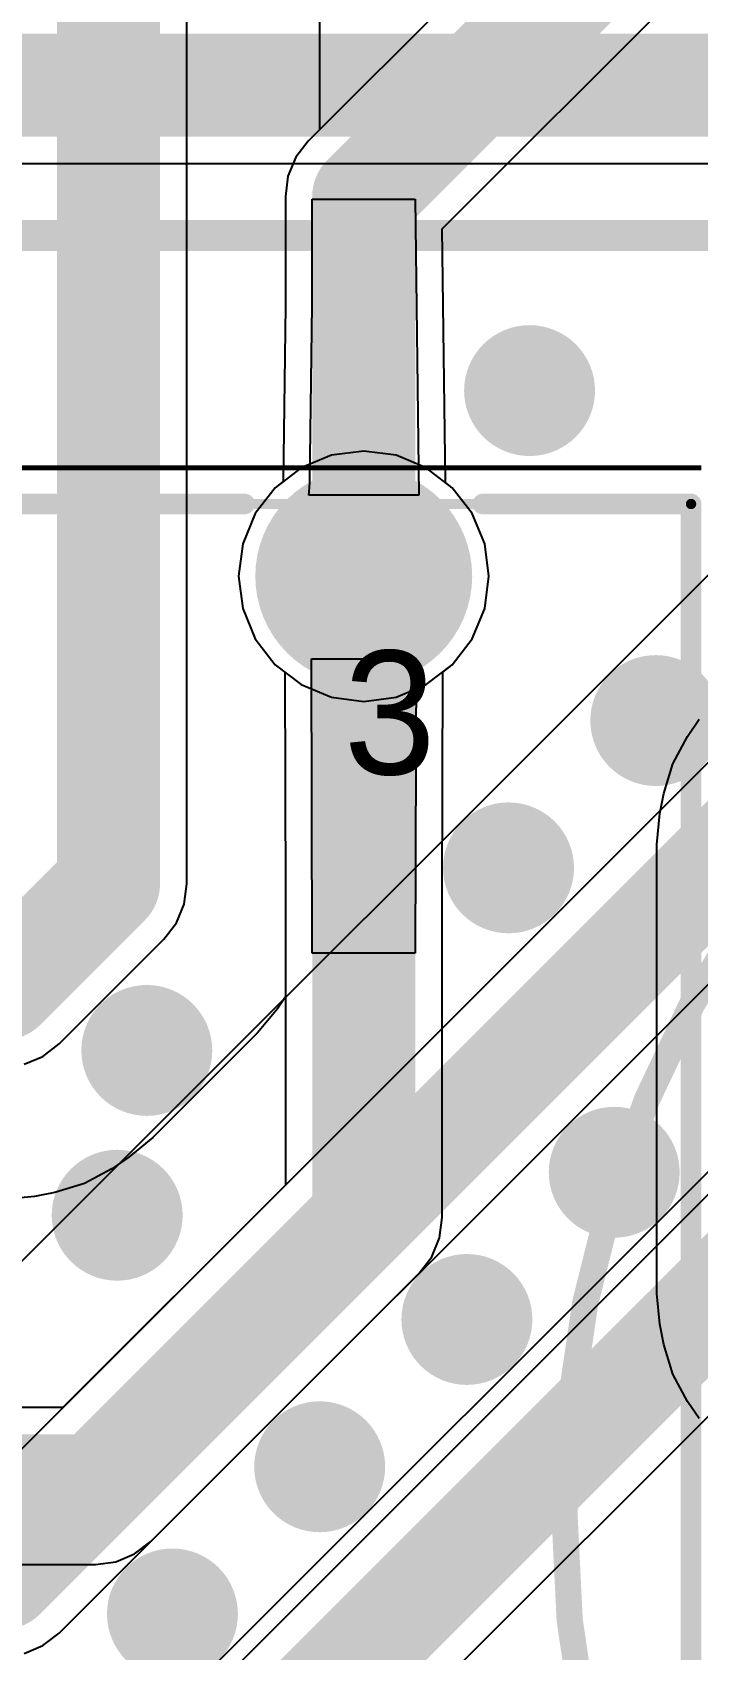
# Model space of a CAD drawing. Header units: millimetres. Extents: x 38.3 to 116.8, y 314 to 397.1.
# Drawn here: x 81.18 to 87.63, y 323.79 to 339.48 of the extents above; entities that cross this region are included whole.
import ezdxf

# ---------------------------------------------------------------- set-up
doc = ezdxf.new("R2010")
doc.units = ezdxf.units.MM
for name, color, linetype in [('BottomLayer', 5, 'Continuous'), ('BottomSolder', 6, 'Continuous'), ('Mechanical1', 6, 'Continuous'), ('Mechanical13', 56, 'Continuous'), ('Mechanical15', 56, 'Continuous'), ('Mechanical16', 56, 'Continuous'), ('Mechanical5', 56, 'Continuous'), ('MultiLayer', 9, 'Continuous'), ('PadHoleLayer', 156, 'Continuous'), ('TopLayer', 1, 'Continuous'), ('TopOverlay', 2, 'Continuous'), ('TopPaste', 8, 'Continuous'), ('TopSolder', 216, 'Continuous'), ('ViaHoleLayer', 16, 'Continuous')]:
    doc.layers.add(name, color=color, linetype=linetype)

# ---------------------------------------------------------------- blocks, each defined once
blk = doc.blocks.new('BOUR_3852A_282_103AL_3_V_57')
at = {"layer": 'BottomLayer', "const_width": 0.95}
blk.add_lwpolyline([(5.875, 0, 1), (6.825, 0, 1)], format="xyb", close=True, dxfattribs=at)
at = {"layer": 'BottomSolder', "const_width": 1.052}
blk.add_lwpolyline([(5.824, 0, 1), (6.876, 0, 1)], format="xyb", close=True, dxfattribs=at)
at = {"layer": 'Mechanical13', "const_width": 0.1}
for points in [[(-9.525, 0.7), (9.525, 0.7)], [(9.525, -19.11), (9.525, 0.7)]]:
    blk.add_lwpolyline(points, dxfattribs=at)
at = {"layer": 'Mechanical13', "const_width": 0.05}
blk.add_lwpolyline([(9.5, 0.7, 1), (9.55, 0.7, 1)], format="xyb", close=True, dxfattribs=at)
blk.add_lwpolyline([(9.5, 0.7, 1), (9.55, 0.7, 1)], format="xyb", close=True, dxfattribs=at)
at = {"layer": 'Mechanical15', "const_width": 0.05}
blk.add_lwpolyline([(-9.625, 1.05), (9.625, 1.05)], dxfattribs=at)
at = {"layer": 'MultiLayer', "const_width": 0.95}
blk.add_lwpolyline([(5.875, 0, 1), (6.825, 0, 1)], format="xyb", close=True, dxfattribs=at)
at = {"layer": 'PadHoleLayer', "const_width": 0.7}
blk.add_lwpolyline([(6, 0, 1), (6.7, 0, 1)], format="xyb", close=True, dxfattribs=at)
at = {"layer": 'TopLayer', "const_width": 0.95}
blk.add_lwpolyline([(5.875, 0, 1), (6.825, 0, 1)], format="xyb", close=True, dxfattribs=at)
at = {"layer": 'TopOverlay', "const_width": 0.2}
for points in [[(1.155, 0.7), (5.195, 0.7)], [(7.505, 0.7), (9.525, 0.7)], [(9.525, -19.11), (9.525, 0.7)]]:
    blk.add_lwpolyline(points, dxfattribs=at)
at = {"layer": 'TopOverlay', "const_width": 0.1}
for points in [[(5.145, 0.7, 1), (5.245, 0.7, 1)], [(7.455, 0.7, 1), (7.555, 0.7, 1)], [(9.475, 0.7, 1), (9.575, 0.7, 1)], [(9.475, 0.7, 1), (9.575, 0.7, 1)]]:
    blk.add_lwpolyline(points, format="xyb", close=True, dxfattribs=at)
at = {"layer": 'TopSolder', "const_width": 1.052}
blk.add_lwpolyline([(5.824, 0, 1), (6.876, 0, 1)], format="xyb", close=True, dxfattribs=at)
blk = doc.blocks.new('SM_LP_5001_67')
at = {"layer": 'Mechanical13', "const_width": 0.2}
for points in [[(-6.4, -5.6), (-6.4, 5.6)], [(-6.4, 5.6), (6.4, 5.6)], [(6.4, -5.6), (6.4, 5.6)], [(-6.4, -5.6), (6.4, -5.6)]]:
    blk.add_lwpolyline(points, dxfattribs=at)
at = {"layer": 'Mechanical13', "const_width": 0.1}
for points in [[(-6.45, 5.6, 1), (-6.35, 5.6, 1)], [(-6.45, 5.6, 1), (-6.35, 5.6, 1)], [(6.35, 5.6, 1), (6.45, 5.6, 1)], [(6.35, 5.6, 1), (6.45, 5.6, 1)], [(-6.45, -5.6, 1), (-6.35, -5.6, 1)], [(-6.45, -5.6, 1), (-6.35, -5.6, 1)], [(6.35, -5.6, 1), (6.45, -5.6, 1)], [(6.35, -5.6, 1), (6.45, -5.6, 1)]]:
    blk.add_lwpolyline(points, format="xyb", close=True, dxfattribs=at)
at = {"layer": 'Mechanical15', "const_width": 0.2}
for points in [[(-8.5, -5.7), (-8.5, 5.7)], [(-8.5, 5.7), (8.5, 5.7)], [(8.5, -5.7), (8.5, 5.7)], [(-8.5, -5.7), (8.5, -5.7)]]:
    blk.add_lwpolyline(points, dxfattribs=at)
at = {"layer": 'Mechanical15', "const_width": 0.1}
for points in [[(-8.55, 5.7, 1), (-8.45, 5.7, 1)], [(-8.55, 5.7, 1), (-8.45, 5.7, 1)], [(8.45, 5.7, 1), (8.55, 5.7, 1)], [(8.45, 5.7, 1), (8.55, 5.7, 1)], [(-8.55, -5.7, 1), (-8.45, -5.7, 1)], [(-8.55, -5.7, 1), (-8.45, -5.7, 1)], [(8.45, -5.7, 1), (8.55, -5.7, 1)], [(8.45, -5.7, 1), (8.55, -5.7, 1)]]:
    blk.add_lwpolyline(points, format="xyb", close=True, dxfattribs=at)
at = {"layer": 'Mechanical16', "const_width": 0.1}
for points in [[(0, -0.5), (0, 0.5)], [(-0.5, 0), (0.5, 0)]]:
    blk.add_lwpolyline(points, dxfattribs=at)
at = {"layer": 'Mechanical16', "const_width": 0.05}
for points in [[(-0.025, 0.5, 1), (0.025, 0.5, 1)], [(-0.525, 0, 1), (-0.475, 0, 1)], [(0.475, 0, 1), (0.525, 0, 1)], [(-0.025, -0.5, 1), (0.025, -0.5, 1)]]:
    blk.add_lwpolyline(points, format="xyb", close=True, dxfattribs=at)
at = {"layer": 'Mechanical5', "const_width": 0.2}
for points in [[(-8.5, -5.7), (-8.5, 5.7)], [(-7.95, 5.7), (7.95, 5.7)], [(8.5, -5.7), (8.5, 5.7)], [(-7.95, -5.7), (7.95, -5.7)]]:
    blk.add_lwpolyline(points, dxfattribs=at)
at = {"layer": 'Mechanical5', "const_width": 0.1}
for points in [[(-8.55, 5.7, 1), (-8.45, 5.7, 1)], [(-8, 5.7, 1), (-7.9, 5.7, 1)], [(7.9, 5.7, 1), (8, 5.7, 1)], [(8.45, 5.7, 1), (8.55, 5.7, 1)], [(-8.55, -5.7, 1), (-8.45, -5.7, 1)], [(-8, -5.7, 1), (-7.9, -5.7, 1)], [(7.9, -5.7, 1), (8, -5.7, 1)], [(8.45, -5.7, 1), (8.55, -5.7, 1)]]:
    blk.add_lwpolyline(points, format="xyb", close=True, dxfattribs=at)
at = {"layer": 'TopLayer'}
for points in [[(-8.1, 1.79), (-5.1, 1.79), (-8.1, 3.29), (-5.1, 3.29)], [(5.1, 1.79), (8.1, 1.79), (5.1, 3.29), (8.1, 3.29)], [(-8.1, -0.75), (-5.1, -0.75), (-8.1, 0.75), (-5.1, 0.75)], [(5.1, -0.75), (8.1, -0.75), (5.1, 0.75), (8.1, 0.75)], [(-8.1, -3.29), (-5.1, -3.29), (-8.1, -1.79), (-5.1, -1.79)], [(5.1, -3.29), (8.1, -3.29), (5.1, -1.79), (8.1, -1.79)]]:
    blk.add_solid(points, dxfattribs=at)
at = {"layer": 'TopOverlay', "const_width": 0.2}
for points in [[(-6.4, 3.4), (-6.4, 5.6)], [(-6.4, 5.6), (6.4, 5.6)], [(6.4, 3.4), (6.4, 5.6)], [(-6.4, 0.85), (-6.4, 1.7)], [(6.4, 0.85), (6.4, 1.7)], [(-6.4, -1.75), (-6.4, -0.8)], [(6.4, -1.75), (6.4, -0.8)], [(-6.4, -5.6), (-6.4, -3.4)], [(6.4, -5.6), (6.4, -3.4)], [(-6.4, -5.6), (6.4, -5.6)]]:
    blk.add_lwpolyline(points, dxfattribs=at)
at = {"layer": 'TopOverlay'}
for points, const_width in [([(-6.45, 5.6, 1), (-6.35, 5.6, 1)], 0.1), ([(-6.45, 5.6, 1), (-6.35, 5.6, 1)], 0.1), ([(6.35, 5.6, 1), (6.45, 5.6, 1)], 0.1), ([(6.35, 5.6, 1), (6.45, 5.6, 1)], 0.1), ([(-5.463, 4.699, 1), (-5.713, 4.699, 1)], 0.25), ([(-5.776, 4.699, 1), (-5.651, 4.699, 1)], 0.125), ([(-5.525, 4.699, 1), (-5.4, 4.699, 1)], 0.125), ([(-6.45, 3.4, 1), (-6.35, 3.4, 1)], 0.1), ([(6.35, 3.4, 1), (6.45, 3.4, 1)], 0.1), ([(-6.45, 1.7, 1), (-6.35, 1.7, 1)], 0.1), ([(6.35, 1.7, 1), (6.45, 1.7, 1)], 0.1), ([(-6.45, 0.85, 1), (-6.35, 0.85, 1)], 0.1), ([(6.35, 0.85, 1), (6.45, 0.85, 1)], 0.1), ([(-6.45, -0.8, 1), (-6.35, -0.8, 1)], 0.1), ([(6.35, -0.8, 1), (6.45, -0.8, 1)], 0.1), ([(-6.45, -1.75, 1), (-6.35, -1.75, 1)], 0.1), ([(6.35, -1.75, 1), (6.45, -1.75, 1)], 0.1), ([(-6.45, -3.4, 1), (-6.35, -3.4, 1)], 0.1), ([(6.35, -3.4, 1), (6.45, -3.4, 1)], 0.1), ([(-6.45, -5.6, 1), (-6.35, -5.6, 1)], 0.1), ([(-6.45, -5.6, 1), (-6.35, -5.6, 1)], 0.1), ([(6.35, -5.6, 1), (6.45, -5.6, 1)], 0.1), ([(6.35, -5.6, 1), (6.45, -5.6, 1)], 0.1)]:
    blk.add_lwpolyline(points, format="xyb", close=True, dxfattribs=dict(at, const_width=const_width))
at = {"layer": 'TopPaste'}
for points in [[(-8.1, 1.79), (-5.1, 1.79), (-8.1, 3.29), (-5.1, 3.29)], [(5.1, 1.79), (8.1, 1.79), (5.1, 3.29), (8.1, 3.29)], [(-8.1, -0.75), (-5.1, -0.75), (-8.1, 0.75), (-5.1, 0.75)], [(5.1, -0.75), (8.1, -0.75), (5.1, 0.75), (8.1, 0.75)], [(-8.1, -3.29), (-5.1, -3.29), (-8.1, -1.79), (-5.1, -1.79)], [(5.1, -3.29), (8.1, -3.29), (5.1, -1.79), (8.1, -1.79)]]:
    blk.add_solid(points, dxfattribs=at)
at = {"layer": 'TopSolder'}
for points in [[(-8.1, 1.79), (-5.1, 1.79), (-8.1, 3.29), (-5.1, 3.29)], [(5.1, 1.79), (8.1, 1.79), (5.1, 3.29), (8.1, 3.29)], [(-8.1, -0.75), (-5.1, -0.75), (-8.1, 0.75), (-5.1, 0.75)], [(5.1, -0.75), (8.1, -0.75), (5.1, 0.75), (8.1, 0.75)], [(-8.1, -3.29), (-5.1, -3.29), (-8.1, -1.79), (-5.1, -1.79)], [(5.1, -3.29), (8.1, -3.29), (5.1, -1.79), (8.1, -1.79)]]:
    blk.add_solid(points, dxfattribs=at)
at = {"layer": 'Mechanical5'}
blk.add_text('T1', height=1, dxfattribs=at).set_placement((0, 0))
blk = doc.blocks.new('GX_8_87')
at = {"layer": 'Mechanical1'}
for points, const_width in [([(8.625, -3.87, 1), (-12.375, -3.87, 1)], 0.254), ([(-12.438, -3.87, 1), (-12.311, -3.87, 1)], 0.127)]:
    blk.add_lwpolyline(points, format="xyb", close=True, dxfattribs=dict(at, const_width=const_width))

msp = doc.modelspace()

# ---------------------------------------------------------------- linework, layer by layer
at = {"layer": 'BottomLayer'}
for p, q in [((60.513, 338.202), (98.364, 338.202)), ((84.077, 335.373), (83.784, 335.251)), ((84.391, 335.414), (84.077, 335.373)), ((84.705, 335.373), (84.391, 335.414)), ((84.998, 335.251), (84.705, 335.373)), ((83.784, 335.251), (83.532, 335.058)), ((85.25, 335.058), (84.998, 335.251)), ((83.532, 335.058), (83.339, 334.807)), ((85.443, 334.807), (85.25, 335.058)), ((90.14, 334.802), (80.584, 325.246)), ((90.14, 334.802), (80.584, 325.246)), ((83.339, 334.807), (83.218, 334.514)), ((85.564, 334.514), (85.443, 334.807)), ((80.051, 326.531), (88.088, 334.568)), ((83.218, 334.514), (83.177, 334.2)), ((85.605, 334.2), (85.564, 334.514)), ((83.177, 334.2), (83.218, 333.885)), ((85.564, 333.885), (85.605, 334.2)), ((83.218, 333.885), (83.339, 333.593)), ((85.443, 333.593), (85.564, 333.885)), ((83.339, 333.593), (83.532, 333.341)), ((85.25, 333.341), (85.443, 333.593)), ((81.437, 323.947), (90.993, 333.503)), ((81.437, 323.947), (90.993, 333.503)), ((83.532, 333.341), (83.784, 333.148)), ((84.998, 333.148), (85.25, 333.341)), ((83.784, 333.148), (84.077, 333.027)), ((84.705, 333.027), (84.998, 333.148)), ((84.077, 333.027), (84.391, 332.985)), ((84.391, 332.985), (84.705, 333.027)), ((90.383, 331.075), (82.346, 323.038)), ((89.039, 329.51), (76.52, 316.991)), ((77.373, 315.692), (89.892, 328.211)), ((81.279, 323.826), (81.437, 323.947)), ((81.279, 323.826), (81.437, 323.947)), ((81.096, 323.75), (81.279, 323.826)), ((81.096, 323.75), (81.279, 323.826))]:
    msp.add_line(p, q, dxfattribs=at)
at = {"layer": 'BottomLayer', "const_width": 1}
for points in [[(67.437, 338.963), (98.679, 338.963)], [(80.899, 324.485), (90.678, 334.264)], [(76.835, 316.23), (89.577, 328.972)], [(62.611, 324.485), (80.899, 324.485)]]:
    msp.add_lwpolyline(points, dxfattribs=at)
at = {"layer": 'BottomLayer'}
for points, const_width in [([(85.682, 336, 1), (86.317, 336, 1)], 0.635), ([(86.906, 332.799, 1), (87.541, 332.799, 1)], 0.635), ([(85.478, 331.37, 1), (86.113, 331.37, 1)], 0.635), ([(81.969, 329.599, 1), (82.604, 329.599, 1)], 0.635), ([(86.503, 328.417, 1), (87.138, 328.417, 1)], 0.635), ([(81.682, 328, 1), (82.317, 328, 1)], 0.635), ([(85.074, 326.989, 1), (85.709, 326.989, 1)], 0.635), ([(83.646, 325.56, 1), (84.281, 325.56, 1)], 0.635), ([(80.649, 324.485, 1), (81.149, 324.485, 1)], 0.5), ([(80.649, 324.485, 1), (81.149, 324.485, 1)], 0.5), ([(82.218, 324.132, 1), (82.853, 324.132, 1)], 0.635)]:
    msp.add_lwpolyline(points, format="xyb", close=True, dxfattribs=dict(at, const_width=const_width))
at = {"layer": 'MultiLayer', "const_width": 0.635}
for points in [[(85.682, 336, 1), (86.317, 336, 1)], [(86.906, 332.799, 1), (87.541, 332.799, 1)], [(85.478, 331.37, 1), (86.113, 331.37, 1)], [(81.969, 329.599, 1), (82.604, 329.599, 1)], [(86.503, 328.417, 1), (87.138, 328.417, 1)], [(81.682, 328, 1), (82.317, 328, 1)], [(85.074, 326.989, 1), (85.709, 326.989, 1)], [(83.646, 325.56, 1), (84.281, 325.56, 1)], [(82.218, 324.132, 1), (82.853, 324.132, 1)]]:
    msp.add_lwpolyline(points, format="xyb", close=True, dxfattribs=at)
at = {"layer": 'TopLayer'}
for p, q in [((82.676, 331.216), (82.676, 345.252)), ((82.676, 331.216), (82.676, 345.252)), ((83.961, 344.719), (83.961, 338.529)), ((86.584, 341.152), (83.853, 338.421)), ((85.153, 337.57), (87.437, 339.853)), ((83.961, 338.529), (83.853, 338.421)), ((83.853, 338.421), (83.732, 338.263)), ((83.853, 338.421), (83.732, 338.263)), ((83.732, 338.263), (83.656, 338.08)), ((83.732, 338.263), (83.656, 338.08)), ((83.656, 338.08), (83.631, 337.883)), ((83.656, 338.08), (83.631, 337.883)), ((83.631, 337.883), (83.631, 336.819)), ((83.631, 337.883), (83.631, 336.819)), ((83.89, 336.831), (83.891, 337.858)), ((83.891, 337.858), (84.891, 337.858)), ((84.891, 337.858), (84.925, 334.985)), ((85.183, 335.11), (85.153, 337.57)), ((83.631, 336.819), (83.61, 335.118)), ((83.631, 336.819), (83.61, 335.118)), ((83.869, 335.108), (83.89, 336.831)), ((83.532, 335.058), (83.339, 334.807)), ((83.532, 335.058), (83.339, 334.807)), ((83.61, 335.118), (83.532, 335.058)), ((83.61, 335.118), (83.532, 335.058)), ((83.857, 334.985), (83.863, 335.018)), ((84.925, 334.985), (83.857, 334.985)), ((83.863, 335.018), (83.869, 335.108)), ((85.25, 335.058), (85.183, 335.11)), ((85.443, 334.807), (85.25, 335.058)), ((83.339, 334.807), (83.218, 334.514)), ((83.339, 334.807), (83.218, 334.514)), ((85.564, 334.514), (85.443, 334.807)), ((83.218, 334.514), (83.177, 334.2)), ((83.218, 334.514), (83.177, 334.2)), ((85.605, 334.2), (85.564, 334.514)), ((83.177, 334.2), (83.218, 333.885)), ((83.177, 334.2), (83.218, 333.885)), ((85.564, 333.885), (85.605, 334.2)), ((83.218, 333.885), (83.339, 333.593)), ((83.218, 333.885), (83.339, 333.593)), ((85.443, 333.593), (85.564, 333.885)), ((83.339, 333.593), (83.532, 333.341)), ((83.339, 333.593), (83.532, 333.341)), ((85.25, 333.341), (85.443, 333.593)), ((83.532, 333.341), (83.624, 333.27)), ((83.532, 333.341), (83.624, 333.27)), ((83.624, 333.27), (83.631, 331.086)), ((83.624, 333.27), (83.631, 331.086)), ((83.891, 330.542), (83.883, 333.397)), ((83.883, 333.397), (84.899, 333.397)), ((84.899, 333.397), (84.891, 330.542)), ((85.152, 331.086), (85.158, 333.27)), ((85.158, 333.27), (85.25, 333.341)), ((87.532, 332.646), (87.643, 332.811)), ((87.39, 332.38), (87.532, 332.646)), ((87.303, 332.092), (87.39, 332.38)), ((87.264, 331.897), (87.303, 332.092)), ((87.235, 331.597), (87.264, 331.897)), ((87.235, 327.242), (87.235, 331.597)), ((82.65, 331.019), (82.676, 331.216)), ((82.65, 331.019), (82.676, 331.216)), ((83.631, 331.086), (83.631, 328.292)), ((83.631, 331.086), (83.631, 330.118)), ((85.152, 327.977), (85.152, 331.086)), ((82.574, 330.836), (82.65, 331.019)), ((82.574, 330.836), (82.65, 331.019)), ((82.453, 330.678), (82.574, 330.836)), ((82.453, 330.678), (82.574, 330.836)), ((81.437, 329.662), (82.453, 330.678)), ((81.437, 329.662), (82.453, 330.678)), ((84.891, 330.542), (83.891, 330.542)), ((83.631, 330.118), (83.553, 330.002)), ((83.553, 330.002), (83.362, 329.769)), ((81.279, 329.541), (81.437, 329.662)), ((81.279, 329.541), (81.437, 329.662)), ((83.362, 329.769), (82.346, 328.753)), ((81.096, 329.465), (81.279, 329.541)), ((81.096, 329.465), (81.279, 329.541)), ((82.346, 328.753), (82.113, 328.562)), ((82.113, 328.562), (81.948, 328.451)), ((81.948, 328.451), (81.682, 328.309)), ((81.682, 328.309), (81.394, 328.222)), ((83.631, 328.292), (81.473, 326.135)), ((81.199, 328.183), (80.899, 328.154)), ((81.394, 328.222), (81.199, 328.183)), ((85.126, 327.78), (85.152, 327.977)), ((85.05, 327.597), (85.126, 327.78)), ((84.929, 327.439), (85.05, 327.597)), ((82.326, 324.836), (84.929, 327.439)), ((87.264, 326.942), (87.235, 327.242)), ((87.303, 326.747), (87.264, 326.942)), ((87.39, 326.459), (87.303, 326.747)), ((87.532, 326.193), (87.39, 326.459)), ((87.643, 326.028), (87.532, 326.193)), ((81.473, 326.135), (72.197, 326.135)), ((82.168, 324.715), (82.326, 324.836)), ((81.788, 324.613), (81.985, 324.639)), ((81.985, 324.639), (82.168, 324.715)), ((71.882, 324.613), (81.788, 324.613))]:
    msp.add_line(p, q, dxfattribs=at)
at = {"layer": 'TopLayer', "const_width": 1}
for points in [[(81.915, 331.216), (81.915, 345.567)], [(84.391, 337.883), (87.122, 340.614)], [(84.391, 334.2), (84.391, 337.883)], [(84.391, 327.977), (84.391, 334.2)], [(80.899, 330.2), (81.915, 331.216)], [(73.025, 330.2), (80.899, 330.2)], [(81.788, 325.374), (84.391, 327.977)], [(71.882, 325.374), (81.788, 325.374)]]:
    msp.add_lwpolyline(points, dxfattribs=at)
at = {"layer": 'TopLayer'}
for points, const_width in [([(84.141, 337.883, 1), (84.641, 337.883, 1)], 0.5), ([(84.141, 337.883, 1), (84.641, 337.883, 1)], 0.5), ([(85.682, 336, 1), (86.317, 336, 1)], 0.635), ([(84.141, 334.2, 1), (84.641, 334.2, 1)], 0.5), ([(84.141, 334.2, 1), (84.641, 334.2, 1)], 0.5), ([(86.906, 332.799, 1), (87.541, 332.799, 1)], 0.635), ([(85.478, 331.37, 1), (86.113, 331.37, 1)], 0.635), ([(81.665, 331.216, 1), (82.165, 331.216, 1)], 0.5), ([(81.665, 331.216, 1), (82.165, 331.216, 1)], 0.5), ([(80.649, 330.2, 1), (81.149, 330.2, 1)], 0.5), ([(80.649, 330.2, 1), (81.149, 330.2, 1)], 0.5), ([(81.969, 329.599, 1), (82.604, 329.599, 1)], 0.635), ([(86.503, 328.417, 1), (87.138, 328.417, 1)], 0.635), ([(81.682, 328, 1), (82.317, 328, 1)], 0.635), ([(84.141, 327.977, 1), (84.641, 327.977, 1)], 0.5), ([(84.141, 327.977, 1), (84.641, 327.977, 1)], 0.5), ([(85.074, 326.989, 1), (85.709, 326.989, 1)], 0.635), ([(83.646, 325.56, 1), (84.281, 325.56, 1)], 0.635), ([(81.538, 325.374, 1), (82.038, 325.374, 1)], 0.5), ([(81.538, 325.374, 1), (82.038, 325.374, 1)], 0.5), ([(82.218, 324.132, 1), (82.853, 324.132, 1)], 0.635)]:
    msp.add_lwpolyline(points, format="xyb", close=True, dxfattribs=dict(at, const_width=const_width))
at = {"layer": 'ViaHoleLayer', "const_width": 0.254}
for points in [[(85.873, 336, 1), (86.127, 336, 1)], [(87.097, 332.799, 1), (87.351, 332.799, 1)], [(85.668, 331.37, 1), (85.922, 331.37, 1)], [(82.16, 329.599, 1), (82.414, 329.599, 1)], [(86.693, 328.417, 1), (86.947, 328.417, 1)], [(81.873, 328, 1), (82.127, 328, 1)], [(85.265, 326.989, 1), (85.519, 326.989, 1)], [(83.836, 325.56, 1), (84.09, 325.56, 1)], [(82.408, 324.132, 1), (82.662, 324.132, 1)]]:
    msp.add_lwpolyline(points, format="xyb", close=True, dxfattribs=at)

# ---------------------------------------------------------------- block references
at = {"rotation": 360}
msp.add_blockref('SM_LP_5001_67', (84.074, 343.154), dxfattribs=at)
for name, p in [('BOUR_3852A_282_103AL_3_V_57', (78.041, 334.2)), ('GX_8_87', (98.713, 328.972))]:
    msp.add_blockref(name, p)

# ---------------------------------------------------------------- texts
at = {"layer": 'TopOverlay'}
msp.add_text('3', height=1.2, rotation=360, dxfattribs=at).set_placement((84.197, 332.277))

doc.saveas('drawing.dxf')
